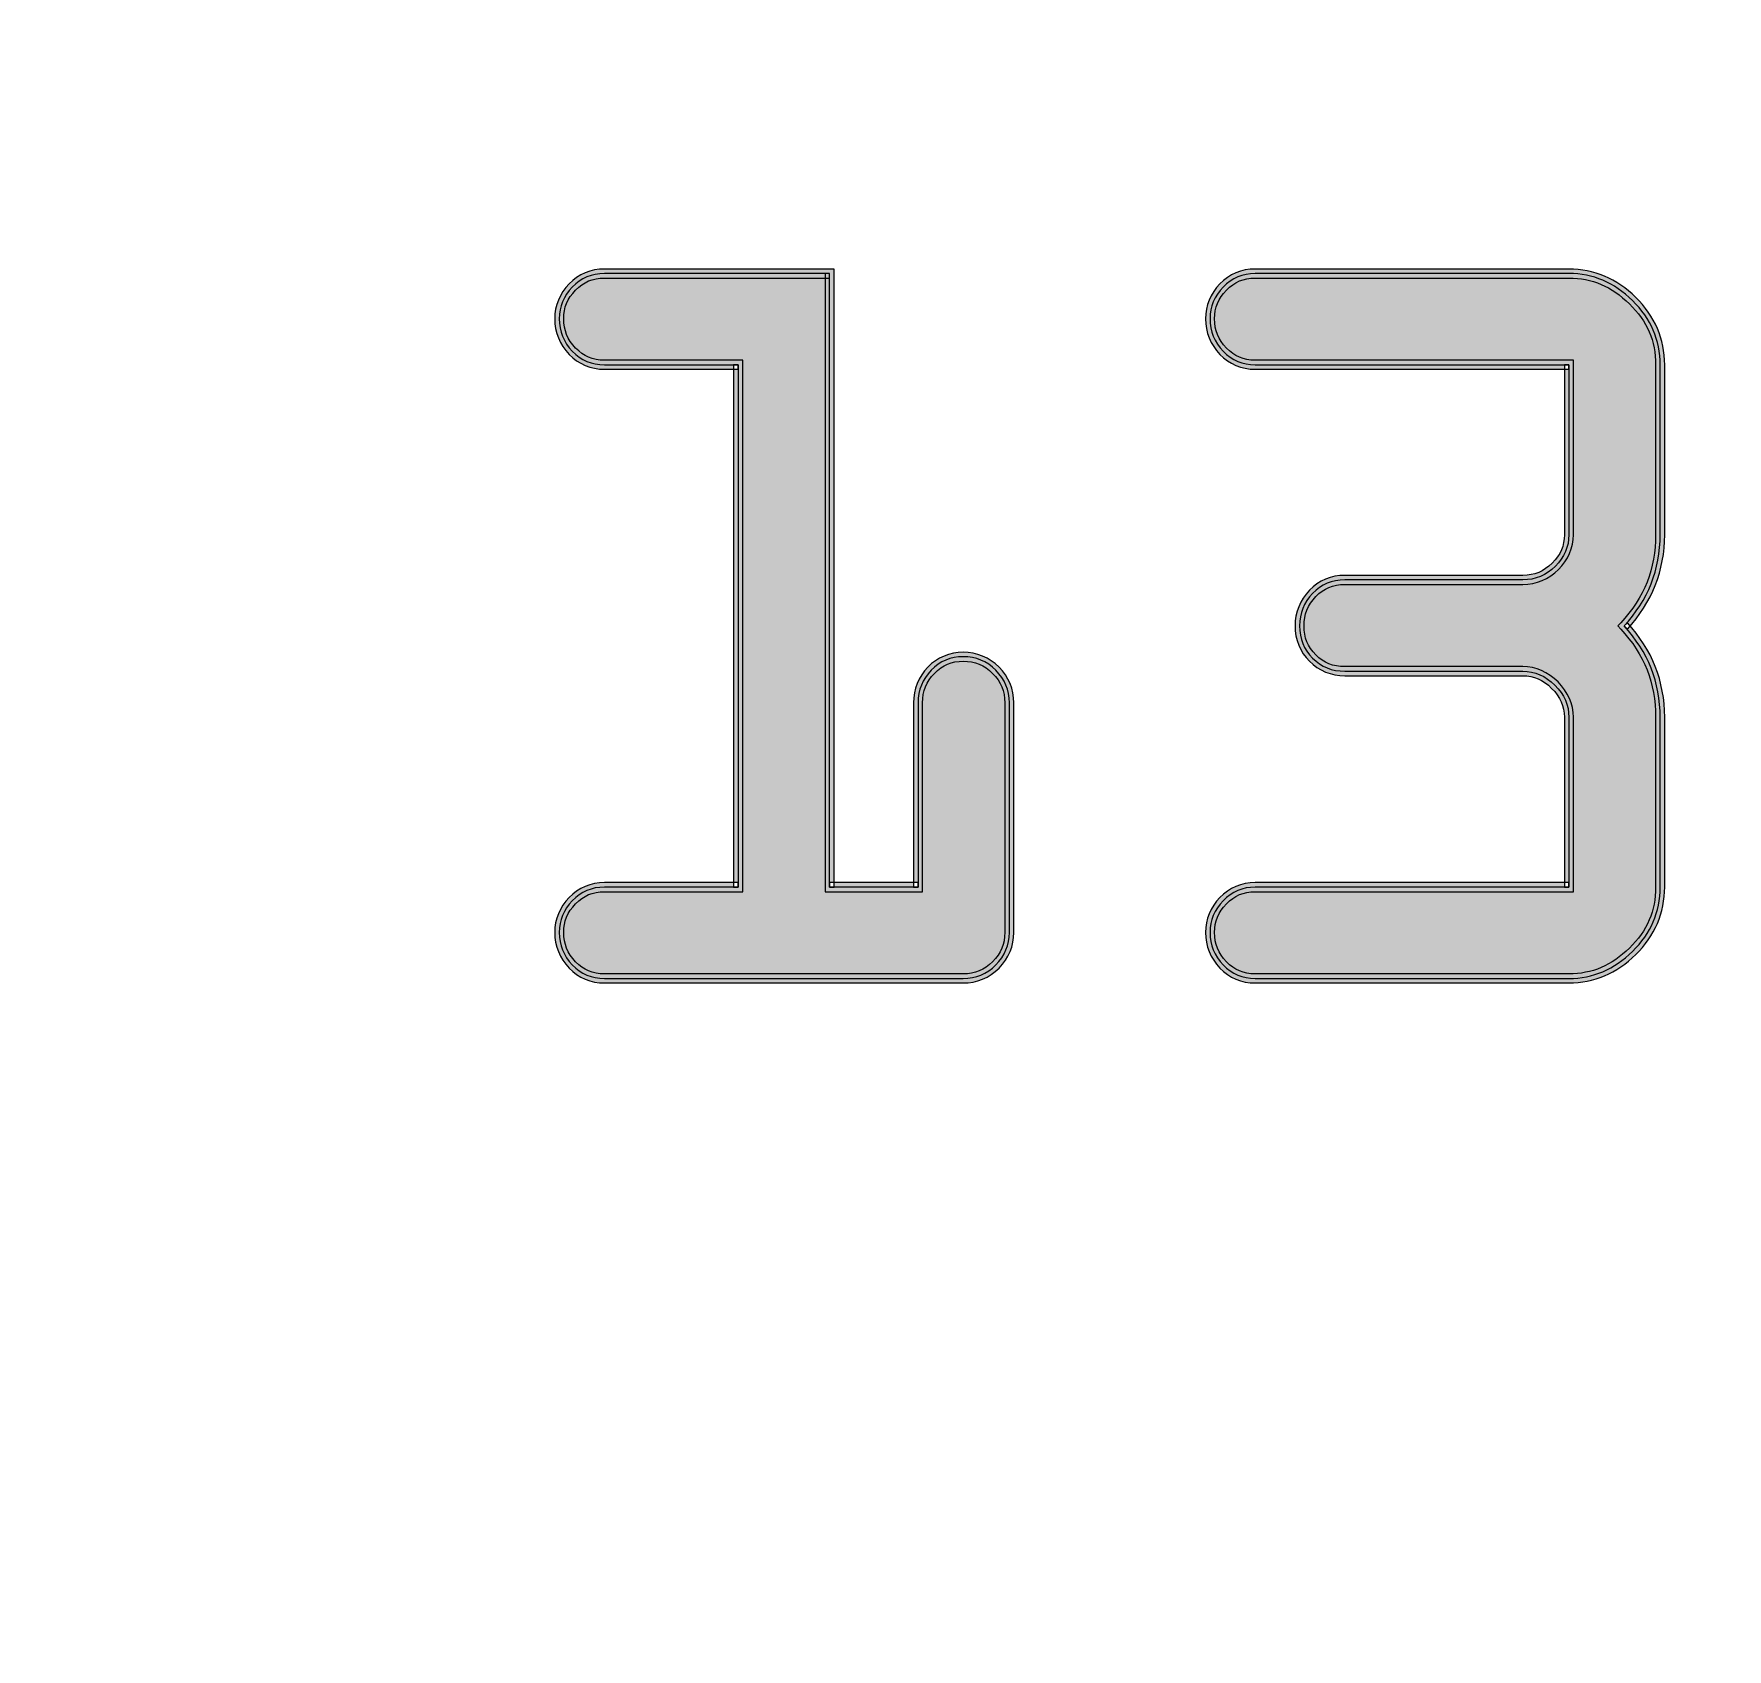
# Model space of a CAD drawing. Header units: inches. Extents: x 3.6 to 56.9, y 3.5 to 76.6.
# Drawn here: x 50.2 to 52.679, y 46.095 to 48.46 of the extents above; entities that cross this region are included whole.
import ezdxf

# ---------------------------------------------------------------- set-up
doc = ezdxf.new("R2010")
doc.units = ezdxf.units.IN
doc.header["$MEASUREMENT"] = 0
doc.layers.add('board', color=7, linetype='Continuous')
doc.layers.add('silk', color=7, linetype='Continuous')

msp = doc.modelspace()

# ---------------------------------------------------------------- hatches: boundary and pattern name
at = {"layer": 'silk', "true_color": 0xffffff}
h = msp.add_hatch(color=7, dxfattribs=at)
h.dxf.hatch_style = 2
edge = h.paths.add_edge_path()
edge.add_spline(control_points=[(51.9284, 47.1446), (51.9284, 47.1274), (51.9339, 47.1139), (51.9458, 47.1016), (51.9576, 47.0893), (51.9708, 47.0838), (51.988, 47.0838), (51.988, 47.0838), (52.447, 47.0838), (52.447, 47.0838), (52.4809, 47.0838), (52.5096, 47.096), (52.5356, 47.1216), (52.5616, 47.1471), (52.574, 47.176), (52.574, 47.2108), (52.574, 47.2108), (52.574, 47.4595), (52.574, 47.4595), (52.574, 47.5094), (52.5573, 47.5516), (52.5229, 47.5886), (52.5229, 47.5886), (52.5187, 47.5931), (52.5187, 47.5931), (52.5187, 47.5931), (52.5229, 47.5976), (52.5229, 47.5976), (52.5573, 47.6346), (52.574, 47.6768), (52.574, 47.7267), (52.574, 47.7267), (52.574, 47.9754), (52.574, 47.9754), (52.574, 48.0102), (52.5616, 48.0391), (52.5356, 48.0646), (52.5096, 48.0902), (52.4809, 48.1024), (52.447, 48.1024), (52.447, 48.1024), (51.988, 48.1024), (51.988, 48.1024), (51.9708, 48.1024), (51.9576, 48.0968), (51.9458, 48.0846), (51.9338, 48.0723), (51.9284, 48.0592), (51.9284, 48.0429), (51.9284, 48.0256), (51.9339, 48.0122), (51.9458, 47.9999), (51.9576, 47.9876), (51.9708, 47.982), (51.988, 47.982), (51.988, 47.982), (52.447, 47.982), (52.447, 47.982), (52.447, 47.982), (52.4536, 47.982), (52.4536, 47.982), (52.4536, 47.982), (52.4536, 47.9754), (52.4536, 47.9754), (52.4536, 47.9754), (52.4536, 47.7267), (52.4536, 47.7267), (52.4536, 47.7077), (52.446, 47.6899), (52.4319, 47.6757), (52.4177, 47.6616), (52.3994, 47.6539), (52.3795, 47.6539), (52.3795, 47.6539), (52.1189, 47.6539), (52.1189, 47.6539), (52.1018, 47.6539), (52.0886, 47.6484), (52.0767, 47.6361), (52.0648, 47.6238), (52.0594, 47.6103), (52.0594, 47.5931), (52.0594, 47.5759), (52.0648, 47.5626), (52.0767, 47.5508), (52.0885, 47.539), (52.1017, 47.5336), (52.1189, 47.5336), (52.1189, 47.5336), (52.3795, 47.5336), (52.3795, 47.5336), (52.3986, 47.5336), (52.4166, 47.5257), (52.4312, 47.5111), (52.4457, 47.4966), (52.4536, 47.4785), (52.4536, 47.4595), (52.4536, 47.4595), (52.4536, 47.2108), (52.4536, 47.2108), (52.4536, 47.2108), (52.4536, 47.2041), (52.4536, 47.2041), (52.4536, 47.2041), (52.447, 47.2041), (52.447, 47.2041), (52.447, 47.2041), (51.988, 47.2041), (51.988, 47.2041), (51.9708, 47.2041), (51.9576, 47.1986), (51.9458, 47.1863), (51.9338, 47.174), (51.9284, 47.1609), (51.9284, 47.1446)], knot_values=[0, 0, 0, 0, 1, 1, 1, 2, 2, 2, 3, 3, 3, 4, 4, 4, 5, 5, 5, 6, 6, 6, 7, 7, 7, 8, 8, 8, 9, 9, 9, 10, 10, 10, 11, 11, 11, 12, 12, 12, 13, 13, 13, 14, 14, 14, 15, 15, 15, 16, 16, 16, 17, 17, 17, 18, 18, 18, 19, 19, 19, 20, 20, 20, 21, 21, 21, 22, 22, 22, 23, 23, 23, 24, 24, 24, 25, 25, 25, 26, 26, 26, 27, 27, 27, 28, 28, 28, 29, 29, 29, 30, 30, 30, 31, 31, 31, 32, 32, 32, 33, 33, 33, 34, 34, 34, 35, 35, 35, 36, 36, 36, 37, 37, 37, 38, 38, 38, 38], degree=3, periodic=1)
edge = h.paths.add_edge_path()
edge.add_spline(control_points=[(51.9152, 47.1446), (51.9152, 47.1636), (51.9226, 47.1814), (51.9362, 47.1955), (51.95, 47.2097), (51.9681, 47.2174), (51.988, 47.2174), (51.988, 47.2174), (52.447, 47.2174), (52.447, 47.2174), (52.447, 47.2174), (52.447, 47.2108), (52.447, 47.2108), (52.447, 47.2108), (52.4404, 47.2108), (52.4404, 47.2108), (52.4404, 47.2108), (52.4404, 47.4595), (52.4404, 47.4595), (52.4404, 47.4757), (52.4346, 47.489), (52.4218, 47.5018), (52.4091, 47.5145), (52.3958, 47.5203), (52.3795, 47.5203), (52.3795, 47.5203), (52.1189, 47.5203), (52.1189, 47.5203), (52.0991, 47.5203), (52.081, 47.5277), (52.0673, 47.5414), (52.0536, 47.5552), (52.0462, 47.5733), (52.0462, 47.5931), (52.0462, 47.6129), (52.0535, 47.6312), (52.0672, 47.6453), (52.0809, 47.6595), (52.0991, 47.6672), (52.1189, 47.6672), (52.1189, 47.6672), (52.3795, 47.6672), (52.3795, 47.6672), (52.3967, 47.6672), (52.4102, 47.6728), (52.4225, 47.6851), (52.4348, 47.6974), (52.4404, 47.7104), (52.4404, 47.7267), (52.4404, 47.7267), (52.4404, 47.9754), (52.4404, 47.9754), (52.4404, 47.9754), (52.447, 47.9754), (52.447, 47.9754), (52.447, 47.9754), (52.447, 47.9688), (52.447, 47.9688), (52.447, 47.9688), (51.988, 47.9688), (51.988, 47.9688), (51.9681, 47.9688), (51.95, 47.9765), (51.9362, 47.9907), (51.9226, 48.0048), (51.9152, 48.0231), (51.9152, 48.0429), (51.9152, 48.0618), (51.9226, 48.0796), (51.9362, 48.0938), (51.95, 48.108), (51.9681, 48.1156), (51.988, 48.1156), (51.988, 48.1156), (52.447, 48.1156), (52.447, 48.1156), (52.4836, 48.1156), (52.5171, 48.1014), (52.5449, 48.0741), (52.5727, 48.0467), (52.5872, 48.0129), (52.5872, 47.9754), (52.5872, 47.9754), (52.5872, 47.7267), (52.5872, 47.7267), (52.5872, 47.6743), (52.5687, 47.6274), (52.5326, 47.5886), (52.5326, 47.5886), (52.5277, 47.5931), (52.5277, 47.5931), (52.5277, 47.5931), (52.5326, 47.5976), (52.5326, 47.5976), (52.5687, 47.5588), (52.5872, 47.5119), (52.5872, 47.4595), (52.5872, 47.4595), (52.5872, 47.2108), (52.5872, 47.2108), (52.5872, 47.1732), (52.5727, 47.1395), (52.5449, 47.1121), (52.5171, 47.0848), (52.4836, 47.0705), (52.447, 47.0705), (52.447, 47.0705), (51.988, 47.0705), (51.988, 47.0705), (51.9681, 47.0705), (51.95, 47.0782), (51.9362, 47.0924), (51.9226, 47.1066), (51.9152, 47.1248), (51.9152, 47.1446)], knot_values=[0, 0, 0, 0, 1, 1, 1, 2, 2, 2, 3, 3, 3, 4, 4, 4, 5, 5, 5, 6, 6, 6, 7, 7, 7, 8, 8, 8, 9, 9, 9, 10, 10, 10, 11, 11, 11, 12, 12, 12, 13, 13, 13, 14, 14, 14, 15, 15, 15, 16, 16, 16, 17, 17, 17, 18, 18, 18, 19, 19, 19, 20, 20, 20, 21, 21, 21, 22, 22, 22, 23, 23, 23, 24, 24, 24, 25, 25, 25, 26, 26, 26, 27, 27, 27, 28, 28, 28, 29, 29, 29, 30, 30, 30, 31, 31, 31, 32, 32, 32, 33, 33, 33, 34, 34, 34, 35, 35, 35, 36, 36, 36, 37, 37, 37, 38, 38, 38, 38], degree=3, periodic=1)
edge = h.paths.add_edge_path()
edge.add_spline(control_points=[(50.9759, 47.1446), (50.9759, 47.1274), (50.9814, 47.1139), (50.9933, 47.1016), (51.0051, 47.0893), (51.0183, 47.0838), (51.0355, 47.0838), (51.0355, 47.0838), (51.5607, 47.0838), (51.5607, 47.0838), (51.5779, 47.0838), (51.5913, 47.0894), (51.6036, 47.1017), (51.6159, 47.114), (51.6215, 47.1274), (51.6215, 47.1446), (51.6215, 47.1446), (51.6215, 47.4806), (51.6215, 47.4806), (51.6215, 47.4978), (51.6159, 47.5113), (51.6036, 47.5236), (51.5913, 47.5359), (51.5779, 47.5415), (51.5607, 47.5415), (51.5435, 47.5415), (51.5303, 47.5359), (51.5185, 47.5237), (51.5066, 47.5114), (51.5011, 47.4979), (51.5011, 47.4806), (51.5011, 47.4806), (51.5011, 47.2108), (51.5011, 47.2108), (51.5011, 47.2108), (51.5011, 47.2041), (51.5011, 47.2041), (51.5011, 47.2041), (51.4945, 47.2041), (51.4945, 47.2041), (51.4945, 47.2041), (51.3649, 47.2041), (51.3649, 47.2041), (51.3649, 47.2041), (51.3583, 47.2041), (51.3583, 47.2041), (51.3583, 47.2041), (51.3583, 47.2108), (51.3583, 47.2108), (51.3583, 47.2108), (51.3583, 48.109), (51.3583, 48.109), (51.3583, 48.109), (51.3649, 48.109), (51.3649, 48.109), (51.3649, 48.109), (51.3649, 48.1024), (51.3649, 48.1024), (51.3649, 48.1024), (51.0355, 48.1024), (51.0355, 48.1024), (51.0183, 48.1024), (51.0051, 48.0968), (50.9933, 48.0846), (50.9813, 48.0723), (50.9759, 48.0592), (50.9759, 48.0429), (50.9759, 48.0256), (50.9814, 48.0122), (50.9933, 47.9999), (51.0051, 47.9876), (51.0183, 47.982), (51.0355, 47.982), (51.0355, 47.982), (51.2313, 47.982), (51.2313, 47.982), (51.2313, 47.982), (51.2379, 47.982), (51.2379, 47.982), (51.2379, 47.982), (51.2379, 47.9754), (51.2379, 47.9754), (51.2379, 47.9754), (51.2379, 47.2108), (51.2379, 47.2108), (51.2379, 47.2108), (51.2379, 47.2041), (51.2379, 47.2041), (51.2379, 47.2041), (51.2313, 47.2041), (51.2313, 47.2041), (51.2313, 47.2041), (51.0355, 47.2041), (51.0355, 47.2041), (51.0183, 47.2041), (51.0051, 47.1986), (50.9933, 47.1863), (50.9813, 47.174), (50.9759, 47.1609), (50.9759, 47.1446)], knot_values=[0, 0, 0, 0, 1, 1, 1, 2, 2, 2, 3, 3, 3, 4, 4, 4, 5, 5, 5, 6, 6, 6, 7, 7, 7, 8, 8, 8, 9, 9, 9, 10, 10, 10, 11, 11, 11, 12, 12, 12, 13, 13, 13, 14, 14, 14, 15, 15, 15, 16, 16, 16, 17, 17, 17, 18, 18, 18, 19, 19, 19, 20, 20, 20, 21, 21, 21, 22, 22, 22, 23, 23, 23, 24, 24, 24, 25, 25, 25, 26, 26, 26, 27, 27, 27, 28, 28, 28, 29, 29, 29, 30, 30, 30, 31, 31, 31, 32, 32, 32, 33, 33, 33, 33], degree=3, periodic=1)
edge = h.paths.add_edge_path()
edge.add_spline(control_points=[(50.9627, 47.1446), (50.9627, 47.1636), (50.9701, 47.1814), (50.9837, 47.1955), (50.9975, 47.2097), (51.0156, 47.2174), (51.0355, 47.2174), (51.0355, 47.2174), (51.2313, 47.2174), (51.2313, 47.2174), (51.2313, 47.2174), (51.2313, 47.2108), (51.2313, 47.2108), (51.2313, 47.2108), (51.2246, 47.2108), (51.2246, 47.2108), (51.2246, 47.2108), (51.2246, 47.9754), (51.2246, 47.9754), (51.2246, 47.9754), (51.2313, 47.9754), (51.2313, 47.9754), (51.2313, 47.9754), (51.2313, 47.9688), (51.2313, 47.9688), (51.2313, 47.9688), (51.0355, 47.9688), (51.0355, 47.9688), (51.0156, 47.9688), (50.9975, 47.9765), (50.9837, 47.9907), (50.9701, 48.0048), (50.9627, 48.0231), (50.9627, 48.0429), (50.9627, 48.0618), (50.9701, 48.0796), (50.9837, 48.0938), (50.9975, 48.108), (51.0156, 48.1156), (51.0355, 48.1156), (51.0355, 48.1156), (51.3649, 48.1156), (51.3649, 48.1156), (51.3649, 48.1156), (51.3715, 48.1156), (51.3715, 48.1156), (51.3715, 48.1156), (51.3715, 48.109), (51.3715, 48.109), (51.3715, 48.109), (51.3715, 47.2108), (51.3715, 47.2108), (51.3715, 47.2108), (51.3649, 47.2108), (51.3649, 47.2108), (51.3649, 47.2108), (51.3649, 47.2174), (51.3649, 47.2174), (51.3649, 47.2174), (51.4945, 47.2174), (51.4945, 47.2174), (51.4945, 47.2174), (51.4945, 47.2108), (51.4945, 47.2108), (51.4945, 47.2108), (51.4879, 47.2108), (51.4879, 47.2108), (51.4879, 47.2108), (51.4879, 47.4806), (51.4879, 47.4806), (51.4879, 47.5004), (51.4953, 47.5187), (51.5089, 47.5329), (51.5227, 47.5471), (51.5408, 47.5547), (51.5607, 47.5547), (51.5805, 47.5547), (51.5988, 47.5471), (51.613, 47.5329), (51.6271, 47.5188), (51.6347, 47.5005), (51.6347, 47.4806), (51.6347, 47.4806), (51.6347, 47.1446), (51.6347, 47.1446), (51.6347, 47.1248), (51.6271, 47.1065), (51.613, 47.0923), (51.5988, 47.0782), (51.5805, 47.0705), (51.5607, 47.0705), (51.5607, 47.0705), (51.0355, 47.0705), (51.0355, 47.0705), (51.0156, 47.0705), (50.9975, 47.0782), (50.9837, 47.0924), (50.9701, 47.1066), (50.9627, 47.1248), (50.9627, 47.1446)], knot_values=[0, 0, 0, 0, 1, 1, 1, 2, 2, 2, 3, 3, 3, 4, 4, 4, 5, 5, 5, 6, 6, 6, 7, 7, 7, 8, 8, 8, 9, 9, 9, 10, 10, 10, 11, 11, 11, 12, 12, 12, 13, 13, 13, 14, 14, 14, 15, 15, 15, 16, 16, 16, 17, 17, 17, 18, 18, 18, 19, 19, 19, 20, 20, 20, 21, 21, 21, 22, 22, 22, 23, 23, 23, 24, 24, 24, 25, 25, 25, 26, 26, 26, 27, 27, 27, 28, 28, 28, 29, 29, 29, 30, 30, 30, 31, 31, 31, 32, 32, 32, 33, 33, 33, 33], degree=3, periodic=1)
h = msp.add_hatch(color=7, dxfattribs=at)
h.dxf.hatch_style = 2
edge = h.paths.add_edge_path()
edge.add_spline(control_points=[(51.9218, 47.1446), (51.9218, 47.1623), (51.9282, 47.1777), (51.941, 47.1909), (51.9538, 47.2041), (51.9694, 47.2108), (51.988, 47.2108), (51.988, 47.2108), (52.447, 47.2108), (52.447, 47.2108), (52.447, 47.2108), (52.447, 47.4595), (52.447, 47.4595), (52.447, 47.4771), (52.4402, 47.4928), (52.4265, 47.5064), (52.4128, 47.5201), (52.3972, 47.5269), (52.3795, 47.5269), (52.3795, 47.5269), (52.1189, 47.5269), (52.1189, 47.5269), (52.1004, 47.5269), (52.0848, 47.5333), (52.072, 47.5461), (52.0592, 47.5589), (52.0528, 47.5746), (52.0528, 47.5931), (52.0528, 47.6116), (52.0592, 47.6275), (52.072, 47.6407), (52.0848, 47.6539), (52.1004, 47.6606), (52.1189, 47.6606), (52.1189, 47.6606), (52.3795, 47.6606), (52.3795, 47.6606), (52.3981, 47.6606), (52.4139, 47.6672), (52.4272, 47.6804), (52.4404, 47.6936), (52.447, 47.7091), (52.447, 47.7267), (52.447, 47.7267), (52.447, 47.9754), (52.447, 47.9754), (52.447, 47.9754), (51.988, 47.9754), (51.988, 47.9754), (51.9694, 47.9754), (51.9538, 47.982), (51.941, 47.9953), (51.9282, 48.0085), (51.9218, 48.0244), (51.9218, 48.0429), (51.9218, 48.0605), (51.9282, 48.076), (51.941, 48.0892), (51.9538, 48.1024), (51.9694, 48.109), (51.988, 48.109), (51.988, 48.109), (52.447, 48.109), (52.447, 48.109), (52.4823, 48.109), (52.5134, 48.0958), (52.5403, 48.0693), (52.5672, 48.0429), (52.5806, 48.0116), (52.5806, 47.9754), (52.5806, 47.9754), (52.5806, 47.7267), (52.5806, 47.7267), (52.5806, 47.6756), (52.563, 47.631), (52.5277, 47.5931), (52.563, 47.5552), (52.5806, 47.5106), (52.5806, 47.4595), (52.5806, 47.4595), (52.5806, 47.2108), (52.5806, 47.2108), (52.5806, 47.1746), (52.5672, 47.1433), (52.5403, 47.1168), (52.5134, 47.0904), (52.4823, 47.0771), (52.447, 47.0771), (52.447, 47.0771), (51.988, 47.0771), (51.988, 47.0771), (51.9694, 47.0771), (51.9538, 47.0838), (51.941, 47.097), (51.9282, 47.1102), (51.9218, 47.1261), (51.9218, 47.1446)], knot_values=[0, 0, 0, 0, 1, 1, 1, 2, 2, 2, 3, 3, 3, 4, 4, 4, 5, 5, 5, 6, 6, 6, 7, 7, 7, 8, 8, 8, 9, 9, 9, 10, 10, 10, 11, 11, 11, 12, 12, 12, 13, 13, 13, 14, 14, 14, 15, 15, 15, 16, 16, 16, 17, 17, 17, 18, 18, 18, 19, 19, 19, 20, 20, 20, 21, 21, 21, 22, 22, 22, 23, 23, 23, 24, 24, 24, 25, 25, 25, 26, 26, 26, 27, 27, 27, 28, 28, 28, 29, 29, 29, 30, 30, 30, 31, 31, 31, 32, 32, 32, 32], degree=3, periodic=1)
edge = h.paths.add_edge_path()
edge.add_spline(control_points=[(50.9693, 47.1446), (50.9693, 47.1623), (50.9757, 47.1777), (50.9885, 47.1909), (51.0013, 47.2041), (51.0169, 47.2108), (51.0355, 47.2108), (51.0355, 47.2108), (51.2313, 47.2108), (51.2313, 47.2108), (51.2313, 47.2108), (51.2313, 47.9754), (51.2313, 47.9754), (51.2313, 47.9754), (51.0355, 47.9754), (51.0355, 47.9754), (51.0169, 47.9754), (51.0013, 47.982), (50.9885, 47.9953), (50.9757, 48.0085), (50.9693, 48.0244), (50.9693, 48.0429), (50.9693, 48.0605), (50.9757, 48.076), (50.9885, 48.0892), (51.0013, 48.1024), (51.0169, 48.109), (51.0355, 48.109), (51.0355, 48.109), (51.3649, 48.109), (51.3649, 48.109), (51.3649, 48.109), (51.3649, 47.2108), (51.3649, 47.2108), (51.3649, 47.2108), (51.4945, 47.2108), (51.4945, 47.2108), (51.4945, 47.2108), (51.4945, 47.4806), (51.4945, 47.4806), (51.4945, 47.4992), (51.5009, 47.515), (51.5137, 47.5283), (51.5265, 47.5415), (51.5421, 47.5481), (51.5607, 47.5481), (51.5792, 47.5481), (51.5951, 47.5415), (51.6083, 47.5283), (51.6215, 47.515), (51.6281, 47.4992), (51.6281, 47.4806), (51.6281, 47.4806), (51.6281, 47.1446), (51.6281, 47.1446), (51.6281, 47.1261), (51.6215, 47.1102), (51.6083, 47.097), (51.5951, 47.0838), (51.5792, 47.0771), (51.5607, 47.0771), (51.5607, 47.0771), (51.0355, 47.0771), (51.0355, 47.0771), (51.0169, 47.0771), (51.0013, 47.0838), (50.9885, 47.097), (50.9757, 47.1102), (50.9693, 47.1261), (50.9693, 47.1446)], knot_values=[0, 0, 0, 0, 1, 1, 1, 2, 2, 2, 3, 3, 3, 4, 4, 4, 5, 5, 5, 6, 6, 6, 7, 7, 7, 8, 8, 8, 9, 9, 9, 10, 10, 10, 11, 11, 11, 12, 12, 12, 13, 13, 13, 14, 14, 14, 15, 15, 15, 16, 16, 16, 17, 17, 17, 18, 18, 18, 19, 19, 19, 20, 20, 20, 21, 21, 21, 22, 22, 22, 23, 23, 23, 23], degree=3, periodic=1)

# ---------------------------------------------------------------- linework, layer by layer
at = {"layer": 'board', "color": 7, "lineweight": 20, "true_color": 0xffffff}
msp.add_open_spline([(56.8521, 12.1646), (56.8521, 12.1646), (55.3337, 10.6434), (55.3337, 10.6434), (55.3337, 10.6434), (43.9474, 10.6434), (43.9474, 10.6434), (43.9474, 10.6434), (41.4173, 8.1094), (41.4173, 8.1094), (41.4173, 8.1094), (8.7761, 8.1094), (8.7761, 8.1094), (8.7761, 8.1094), (6.246, 10.6434), (6.246, 10.6434), (6.246, 10.6434), (4.7111, 10.6434), (4.7111, 10.6434), (4.2186, 10.5873), (3.7727, 10.9401), (3.7148, 11.4312), (3.7074, 11.4979), (3.7074, 11.5709), (3.7148, 11.6404), (3.7148, 11.6404), (3.7148, 75.5088), (3.7148, 75.5088), (3.6569, 76.0016), (4.0097, 76.4482), (4.5011, 76.5061), (4.5706, 76.5142), (4.6408, 76.5142), (4.7114, 76.5061), (4.7114, 76.5061), (55.8558, 76.5061), (55.8558, 76.5061), (56.3487, 76.5636), (56.7949, 76.2104), (56.8521, 75.7176), (56.8602, 75.6481), (56.8602, 75.5779), (56.8521, 75.5088), (56.8521, 75.5088), (56.8521, 12.1646), (56.8521, 12.1646)], degree=3, knots=[0, 0, 0, 0, 1, 1, 1, 2, 2, 2, 3, 3, 3, 4, 4, 4, 5, 5, 5, 6, 6, 6, 7, 7, 7, 8, 8, 8, 9, 9, 9, 10, 10, 10, 11, 11, 11, 12, 12, 12, 13, 13, 13, 14, 14, 14, 15, 15, 15, 15], dxfattribs=at)
at = {"layer": 'silk', "lineweight": 0}
for points, knots in [([(50.9627, 47.1446), (50.9627, 47.1636), (50.9701, 47.1814), (50.9837, 47.1955), (50.9975, 47.2097), (51.0156, 47.2174), (51.0355, 47.2174), (51.0355, 47.2174), (51.2313, 47.2174), (51.2313, 47.2174), (51.2313, 47.2174), (51.2313, 47.2108), (51.2313, 47.2108), (51.2313, 47.2108), (51.2246, 47.2108), (51.2246, 47.2108), (51.2246, 47.2108), (51.2246, 47.9754), (51.2246, 47.9754), (51.2246, 47.9754), (51.2313, 47.9754), (51.2313, 47.9754), (51.2313, 47.9754), (51.2313, 47.9688), (51.2313, 47.9688), (51.2313, 47.9688), (51.0355, 47.9688), (51.0355, 47.9688), (51.0156, 47.9688), (50.9975, 47.9765), (50.9837, 47.9907), (50.9701, 48.0048), (50.9627, 48.0231), (50.9627, 48.0429), (50.9627, 48.0618), (50.9701, 48.0796), (50.9837, 48.0938), (50.9975, 48.108), (51.0156, 48.1156), (51.0355, 48.1156), (51.0355, 48.1156), (51.3649, 48.1156), (51.3649, 48.1156), (51.3649, 48.1156), (51.3715, 48.1156), (51.3715, 48.1156), (51.3715, 48.1156), (51.3715, 48.109), (51.3715, 48.109), (51.3715, 48.109), (51.3715, 47.2108), (51.3715, 47.2108), (51.3715, 47.2108), (51.3649, 47.2108), (51.3649, 47.2108), (51.3649, 47.2108), (51.3649, 47.2174), (51.3649, 47.2174), (51.3649, 47.2174), (51.4945, 47.2174), (51.4945, 47.2174), (51.4945, 47.2174), (51.4945, 47.2108), (51.4945, 47.2108), (51.4945, 47.2108), (51.4879, 47.2108), (51.4879, 47.2108), (51.4879, 47.2108), (51.4879, 47.4806), (51.4879, 47.4806), (51.4879, 47.5004), (51.4953, 47.5187), (51.5089, 47.5329), (51.5227, 47.5471), (51.5408, 47.5547), (51.5607, 47.5547), (51.5805, 47.5547), (51.5988, 47.5471), (51.613, 47.5329), (51.6271, 47.5188), (51.6347, 47.5005), (51.6347, 47.4806), (51.6347, 47.4806), (51.6347, 47.1446), (51.6347, 47.1446), (51.6347, 47.1248), (51.6271, 47.1065), (51.613, 47.0923), (51.5988, 47.0782), (51.5805, 47.0705), (51.5607, 47.0705), (51.5607, 47.0705), (51.0355, 47.0705), (51.0355, 47.0705), (51.0156, 47.0705), (50.9975, 47.0782), (50.9837, 47.0924), (50.9701, 47.1066), (50.9627, 47.1248), (50.9627, 47.1446)], [0, 0, 0, 0, 1, 1, 1, 2, 2, 2, 3, 3, 3, 4, 4, 4, 5, 5, 5, 6, 6, 6, 7, 7, 7, 8, 8, 8, 9, 9, 9, 10, 10, 10, 11, 11, 11, 12, 12, 12, 13, 13, 13, 14, 14, 14, 15, 15, 15, 16, 16, 16, 17, 17, 17, 18, 18, 18, 19, 19, 19, 20, 20, 20, 21, 21, 21, 22, 22, 22, 23, 23, 23, 24, 24, 24, 25, 25, 25, 26, 26, 26, 27, 27, 27, 28, 28, 28, 29, 29, 29, 30, 30, 30, 31, 31, 31, 32, 32, 32, 33, 33, 33, 33]), ([(50.9693, 47.1446), (50.9693, 47.1623), (50.9757, 47.1777), (50.9885, 47.1909), (51.0013, 47.2041), (51.0169, 47.2108), (51.0355, 47.2108), (51.0355, 47.2108), (51.2313, 47.2108), (51.2313, 47.2108), (51.2313, 47.2108), (51.2313, 47.9754), (51.2313, 47.9754), (51.2313, 47.9754), (51.0355, 47.9754), (51.0355, 47.9754), (51.0169, 47.9754), (51.0013, 47.982), (50.9885, 47.9953), (50.9757, 48.0085), (50.9693, 48.0244), (50.9693, 48.0429), (50.9693, 48.0605), (50.9757, 48.076), (50.9885, 48.0892), (51.0013, 48.1024), (51.0169, 48.109), (51.0355, 48.109), (51.0355, 48.109), (51.3649, 48.109), (51.3649, 48.109), (51.3649, 48.109), (51.3649, 47.2108), (51.3649, 47.2108), (51.3649, 47.2108), (51.4945, 47.2108), (51.4945, 47.2108), (51.4945, 47.2108), (51.4945, 47.4806), (51.4945, 47.4806), (51.4945, 47.4992), (51.5009, 47.515), (51.5137, 47.5283), (51.5265, 47.5415), (51.5421, 47.5481), (51.5607, 47.5481), (51.5792, 47.5481), (51.5951, 47.5415), (51.6083, 47.5283), (51.6215, 47.515), (51.6281, 47.4992), (51.6281, 47.4806), (51.6281, 47.4806), (51.6281, 47.1446), (51.6281, 47.1446), (51.6281, 47.1261), (51.6215, 47.1102), (51.6083, 47.097), (51.5951, 47.0838), (51.5792, 47.0771), (51.5607, 47.0771), (51.5607, 47.0771), (51.0355, 47.0771), (51.0355, 47.0771), (51.0169, 47.0771), (51.0013, 47.0838), (50.9885, 47.097), (50.9757, 47.1102), (50.9693, 47.1261), (50.9693, 47.1446)], [0, 0, 0, 0, 1, 1, 1, 2, 2, 2, 3, 3, 3, 4, 4, 4, 5, 5, 5, 6, 6, 6, 7, 7, 7, 8, 8, 8, 9, 9, 9, 10, 10, 10, 11, 11, 11, 12, 12, 12, 13, 13, 13, 14, 14, 14, 15, 15, 15, 16, 16, 16, 17, 17, 17, 18, 18, 18, 19, 19, 19, 20, 20, 20, 21, 21, 21, 22, 22, 22, 23, 23, 23, 23]), ([(50.9759, 47.1446), (50.9759, 47.1274), (50.9814, 47.1139), (50.9933, 47.1016), (51.0051, 47.0893), (51.0183, 47.0838), (51.0355, 47.0838), (51.0355, 47.0838), (51.5607, 47.0838), (51.5607, 47.0838), (51.5779, 47.0838), (51.5913, 47.0894), (51.6036, 47.1017), (51.6159, 47.114), (51.6215, 47.1274), (51.6215, 47.1446), (51.6215, 47.1446), (51.6215, 47.4806), (51.6215, 47.4806), (51.6215, 47.4978), (51.6159, 47.5113), (51.6036, 47.5236), (51.5913, 47.5359), (51.5779, 47.5415), (51.5607, 47.5415), (51.5435, 47.5415), (51.5303, 47.5359), (51.5185, 47.5237), (51.5066, 47.5114), (51.5011, 47.4979), (51.5011, 47.4806), (51.5011, 47.4806), (51.5011, 47.2108), (51.5011, 47.2108), (51.5011, 47.2108), (51.5011, 47.2041), (51.5011, 47.2041), (51.5011, 47.2041), (51.4945, 47.2041), (51.4945, 47.2041), (51.4945, 47.2041), (51.3649, 47.2041), (51.3649, 47.2041), (51.3649, 47.2041), (51.3583, 47.2041), (51.3583, 47.2041), (51.3583, 47.2041), (51.3583, 47.2108), (51.3583, 47.2108), (51.3583, 47.2108), (51.3583, 48.109), (51.3583, 48.109), (51.3583, 48.109), (51.3649, 48.109), (51.3649, 48.109), (51.3649, 48.109), (51.3649, 48.1024), (51.3649, 48.1024), (51.3649, 48.1024), (51.0355, 48.1024), (51.0355, 48.1024), (51.0183, 48.1024), (51.0051, 48.0968), (50.9933, 48.0846), (50.9813, 48.0723), (50.9759, 48.0592), (50.9759, 48.0429), (50.9759, 48.0256), (50.9814, 48.0122), (50.9933, 47.9999), (51.0051, 47.9876), (51.0183, 47.982), (51.0355, 47.982), (51.0355, 47.982), (51.2313, 47.982), (51.2313, 47.982), (51.2313, 47.982), (51.2379, 47.982), (51.2379, 47.982), (51.2379, 47.982), (51.2379, 47.9754), (51.2379, 47.9754), (51.2379, 47.9754), (51.2379, 47.2108), (51.2379, 47.2108), (51.2379, 47.2108), (51.2379, 47.2041), (51.2379, 47.2041), (51.2379, 47.2041), (51.2313, 47.2041), (51.2313, 47.2041), (51.2313, 47.2041), (51.0355, 47.2041), (51.0355, 47.2041), (51.0183, 47.2041), (51.0051, 47.1986), (50.9933, 47.1863), (50.9813, 47.174), (50.9759, 47.1609), (50.9759, 47.1446)], [0, 0, 0, 0, 1, 1, 1, 2, 2, 2, 3, 3, 3, 4, 4, 4, 5, 5, 5, 6, 6, 6, 7, 7, 7, 8, 8, 8, 9, 9, 9, 10, 10, 10, 11, 11, 11, 12, 12, 12, 13, 13, 13, 14, 14, 14, 15, 15, 15, 16, 16, 16, 17, 17, 17, 18, 18, 18, 19, 19, 19, 20, 20, 20, 21, 21, 21, 22, 22, 22, 23, 23, 23, 24, 24, 24, 25, 25, 25, 26, 26, 26, 27, 27, 27, 28, 28, 28, 29, 29, 29, 30, 30, 30, 31, 31, 31, 32, 32, 32, 33, 33, 33, 33]), ([(51.9152, 47.1446), (51.9152, 47.1636), (51.9226, 47.1814), (51.9362, 47.1955), (51.95, 47.2097), (51.9681, 47.2174), (51.988, 47.2174), (51.988, 47.2174), (52.447, 47.2174), (52.447, 47.2174), (52.447, 47.2174), (52.447, 47.2108), (52.447, 47.2108), (52.447, 47.2108), (52.4404, 47.2108), (52.4404, 47.2108), (52.4404, 47.2108), (52.4404, 47.4595), (52.4404, 47.4595), (52.4404, 47.4757), (52.4346, 47.489), (52.4218, 47.5018), (52.4091, 47.5145), (52.3958, 47.5203), (52.3795, 47.5203), (52.3795, 47.5203), (52.1189, 47.5203), (52.1189, 47.5203), (52.0991, 47.5203), (52.081, 47.5277), (52.0673, 47.5414), (52.0536, 47.5552), (52.0462, 47.5733), (52.0462, 47.5931), (52.0462, 47.6129), (52.0535, 47.6312), (52.0672, 47.6453), (52.0809, 47.6595), (52.0991, 47.6672), (52.1189, 47.6672), (52.1189, 47.6672), (52.3795, 47.6672), (52.3795, 47.6672), (52.3967, 47.6672), (52.4102, 47.6728), (52.4225, 47.6851), (52.4348, 47.6974), (52.4404, 47.7104), (52.4404, 47.7267), (52.4404, 47.7267), (52.4404, 47.9754), (52.4404, 47.9754), (52.4404, 47.9754), (52.447, 47.9754), (52.447, 47.9754), (52.447, 47.9754), (52.447, 47.9688), (52.447, 47.9688), (52.447, 47.9688), (51.988, 47.9688), (51.988, 47.9688), (51.9681, 47.9688), (51.95, 47.9765), (51.9362, 47.9907), (51.9226, 48.0048), (51.9152, 48.0231), (51.9152, 48.0429), (51.9152, 48.0618), (51.9226, 48.0796), (51.9362, 48.0938), (51.95, 48.108), (51.9681, 48.1156), (51.988, 48.1156), (51.988, 48.1156), (52.447, 48.1156), (52.447, 48.1156), (52.4836, 48.1156), (52.5171, 48.1014), (52.5449, 48.0741), (52.5727, 48.0467), (52.5872, 48.0129), (52.5872, 47.9754), (52.5872, 47.9754), (52.5872, 47.7267), (52.5872, 47.7267), (52.5872, 47.6743), (52.5687, 47.6274), (52.5326, 47.5886), (52.5326, 47.5886), (52.5277, 47.5931), (52.5277, 47.5931), (52.5277, 47.5931), (52.5326, 47.5976), (52.5326, 47.5976), (52.5687, 47.5588), (52.5872, 47.5119), (52.5872, 47.4595), (52.5872, 47.4595), (52.5872, 47.2108), (52.5872, 47.2108), (52.5872, 47.1732), (52.5727, 47.1395), (52.5449, 47.1121), (52.5171, 47.0848), (52.4836, 47.0705), (52.447, 47.0705), (52.447, 47.0705), (51.988, 47.0705), (51.988, 47.0705), (51.9681, 47.0705), (51.95, 47.0782), (51.9362, 47.0924), (51.9226, 47.1066), (51.9152, 47.1248), (51.9152, 47.1446)], [0, 0, 0, 0, 1, 1, 1, 2, 2, 2, 3, 3, 3, 4, 4, 4, 5, 5, 5, 6, 6, 6, 7, 7, 7, 8, 8, 8, 9, 9, 9, 10, 10, 10, 11, 11, 11, 12, 12, 12, 13, 13, 13, 14, 14, 14, 15, 15, 15, 16, 16, 16, 17, 17, 17, 18, 18, 18, 19, 19, 19, 20, 20, 20, 21, 21, 21, 22, 22, 22, 23, 23, 23, 24, 24, 24, 25, 25, 25, 26, 26, 26, 27, 27, 27, 28, 28, 28, 29, 29, 29, 30, 30, 30, 31, 31, 31, 32, 32, 32, 33, 33, 33, 34, 34, 34, 35, 35, 35, 36, 36, 36, 37, 37, 37, 38, 38, 38, 38]), ([(51.9218, 47.1446), (51.9218, 47.1623), (51.9282, 47.1777), (51.941, 47.1909), (51.9538, 47.2041), (51.9694, 47.2108), (51.988, 47.2108), (51.988, 47.2108), (52.447, 47.2108), (52.447, 47.2108), (52.447, 47.2108), (52.447, 47.4595), (52.447, 47.4595), (52.447, 47.4771), (52.4402, 47.4928), (52.4265, 47.5064), (52.4128, 47.5201), (52.3972, 47.5269), (52.3795, 47.5269), (52.3795, 47.5269), (52.1189, 47.5269), (52.1189, 47.5269), (52.1004, 47.5269), (52.0848, 47.5333), (52.072, 47.5461), (52.0592, 47.5589), (52.0528, 47.5746), (52.0528, 47.5931), (52.0528, 47.6116), (52.0592, 47.6275), (52.072, 47.6407), (52.0848, 47.6539), (52.1004, 47.6606), (52.1189, 47.6606), (52.1189, 47.6606), (52.3795, 47.6606), (52.3795, 47.6606), (52.3981, 47.6606), (52.4139, 47.6672), (52.4272, 47.6804), (52.4404, 47.6936), (52.447, 47.7091), (52.447, 47.7267), (52.447, 47.7267), (52.447, 47.9754), (52.447, 47.9754), (52.447, 47.9754), (51.988, 47.9754), (51.988, 47.9754), (51.9694, 47.9754), (51.9538, 47.982), (51.941, 47.9953), (51.9282, 48.0085), (51.9218, 48.0244), (51.9218, 48.0429), (51.9218, 48.0605), (51.9282, 48.076), (51.941, 48.0892), (51.9538, 48.1024), (51.9694, 48.109), (51.988, 48.109), (51.988, 48.109), (52.447, 48.109), (52.447, 48.109), (52.4823, 48.109), (52.5134, 48.0958), (52.5403, 48.0693), (52.5672, 48.0429), (52.5806, 48.0116), (52.5806, 47.9754), (52.5806, 47.9754), (52.5806, 47.7267), (52.5806, 47.7267), (52.5806, 47.6756), (52.563, 47.631), (52.5277, 47.5931), (52.563, 47.5552), (52.5806, 47.5106), (52.5806, 47.4595), (52.5806, 47.4595), (52.5806, 47.2108), (52.5806, 47.2108), (52.5806, 47.1746), (52.5672, 47.1433), (52.5403, 47.1168), (52.5134, 47.0904), (52.4823, 47.0771), (52.447, 47.0771), (52.447, 47.0771), (51.988, 47.0771), (51.988, 47.0771), (51.9694, 47.0771), (51.9538, 47.0838), (51.941, 47.097), (51.9282, 47.1102), (51.9218, 47.1261), (51.9218, 47.1446)], [0, 0, 0, 0, 1, 1, 1, 2, 2, 2, 3, 3, 3, 4, 4, 4, 5, 5, 5, 6, 6, 6, 7, 7, 7, 8, 8, 8, 9, 9, 9, 10, 10, 10, 11, 11, 11, 12, 12, 12, 13, 13, 13, 14, 14, 14, 15, 15, 15, 16, 16, 16, 17, 17, 17, 18, 18, 18, 19, 19, 19, 20, 20, 20, 21, 21, 21, 22, 22, 22, 23, 23, 23, 24, 24, 24, 25, 25, 25, 26, 26, 26, 27, 27, 27, 28, 28, 28, 29, 29, 29, 30, 30, 30, 31, 31, 31, 32, 32, 32, 32]), ([(51.9284, 47.1446), (51.9284, 47.1274), (51.9339, 47.1139), (51.9458, 47.1016), (51.9576, 47.0893), (51.9708, 47.0838), (51.988, 47.0838), (51.988, 47.0838), (52.447, 47.0838), (52.447, 47.0838), (52.4809, 47.0838), (52.5096, 47.096), (52.5356, 47.1216), (52.5616, 47.1471), (52.574, 47.176), (52.574, 47.2108), (52.574, 47.2108), (52.574, 47.4595), (52.574, 47.4595), (52.574, 47.5094), (52.5573, 47.5516), (52.5229, 47.5886), (52.5229, 47.5886), (52.5187, 47.5931), (52.5187, 47.5931), (52.5187, 47.5931), (52.5229, 47.5976), (52.5229, 47.5976), (52.5573, 47.6346), (52.574, 47.6768), (52.574, 47.7267), (52.574, 47.7267), (52.574, 47.9754), (52.574, 47.9754), (52.574, 48.0102), (52.5616, 48.0391), (52.5356, 48.0646), (52.5096, 48.0902), (52.4809, 48.1024), (52.447, 48.1024), (52.447, 48.1024), (51.988, 48.1024), (51.988, 48.1024), (51.9708, 48.1024), (51.9576, 48.0968), (51.9458, 48.0846), (51.9338, 48.0723), (51.9284, 48.0592), (51.9284, 48.0429), (51.9284, 48.0256), (51.9339, 48.0122), (51.9458, 47.9999), (51.9576, 47.9876), (51.9708, 47.982), (51.988, 47.982), (51.988, 47.982), (52.447, 47.982), (52.447, 47.982), (52.447, 47.982), (52.4536, 47.982), (52.4536, 47.982), (52.4536, 47.982), (52.4536, 47.9754), (52.4536, 47.9754), (52.4536, 47.9754), (52.4536, 47.7267), (52.4536, 47.7267), (52.4536, 47.7077), (52.446, 47.6899), (52.4319, 47.6757), (52.4177, 47.6616), (52.3994, 47.6539), (52.3795, 47.6539), (52.3795, 47.6539), (52.1189, 47.6539), (52.1189, 47.6539), (52.1018, 47.6539), (52.0886, 47.6484), (52.0767, 47.6361), (52.0648, 47.6238), (52.0594, 47.6103), (52.0594, 47.5931), (52.0594, 47.5759), (52.0648, 47.5626), (52.0767, 47.5508), (52.0885, 47.539), (52.1017, 47.5336), (52.1189, 47.5336), (52.1189, 47.5336), (52.3795, 47.5336), (52.3795, 47.5336), (52.3986, 47.5336), (52.4166, 47.5257), (52.4312, 47.5111), (52.4457, 47.4966), (52.4536, 47.4785), (52.4536, 47.4595), (52.4536, 47.4595), (52.4536, 47.2108), (52.4536, 47.2108), (52.4536, 47.2108), (52.4536, 47.2041), (52.4536, 47.2041), (52.4536, 47.2041), (52.447, 47.2041), (52.447, 47.2041), (52.447, 47.2041), (51.988, 47.2041), (51.988, 47.2041), (51.9708, 47.2041), (51.9576, 47.1986), (51.9458, 47.1863), (51.9338, 47.174), (51.9284, 47.1609), (51.9284, 47.1446)], [0, 0, 0, 0, 1, 1, 1, 2, 2, 2, 3, 3, 3, 4, 4, 4, 5, 5, 5, 6, 6, 6, 7, 7, 7, 8, 8, 8, 9, 9, 9, 10, 10, 10, 11, 11, 11, 12, 12, 12, 13, 13, 13, 14, 14, 14, 15, 15, 15, 16, 16, 16, 17, 17, 17, 18, 18, 18, 19, 19, 19, 20, 20, 20, 21, 21, 21, 22, 22, 22, 23, 23, 23, 24, 24, 24, 25, 25, 25, 26, 26, 26, 27, 27, 27, 28, 28, 28, 29, 29, 29, 30, 30, 30, 31, 31, 31, 32, 32, 32, 33, 33, 33, 34, 34, 34, 35, 35, 35, 36, 36, 36, 37, 37, 37, 38, 38, 38, 38])]:
    msp.add_open_spline(points, degree=3, knots=knots, dxfattribs=at)

doc.saveas('drawing.dxf')
